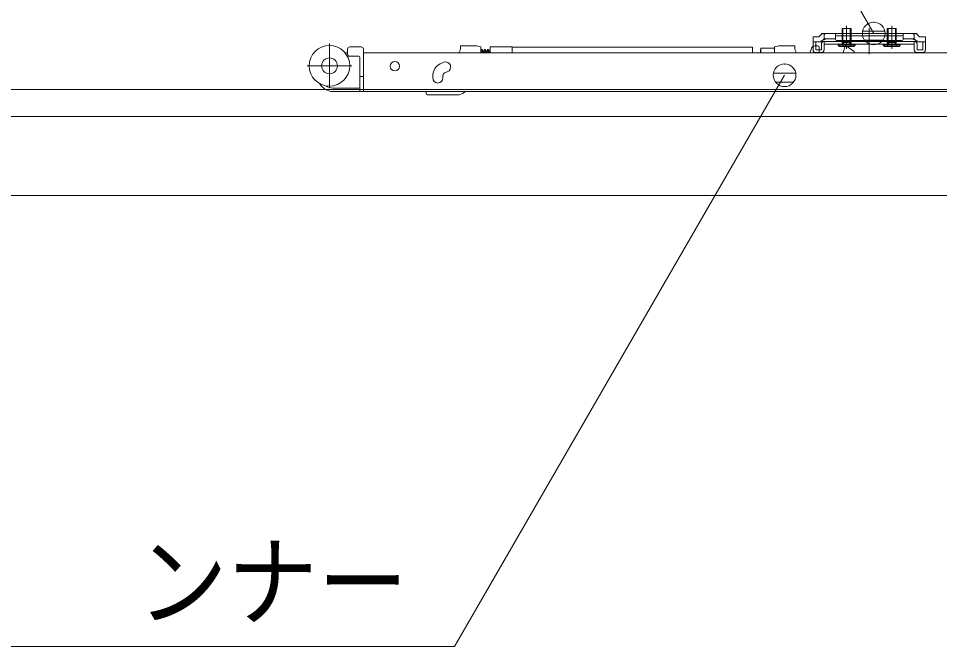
# Model space of a CAD drawing. Units: millimetres, scale not verified. Extents: x -6062 to 6062, y -3045 to 3045.
# Drawn here: x -3835.6 to -3427.3, y 120 to 398.5 of the extents above; entities that cross this region are included whole.
import ezdxf
from ezdxf.enums import TextEntityAlignment as Align

# ---------------------------------------------------------------- set-up
doc = ezdxf.new("R2010")
doc.units = ezdxf.units.MM
doc.header["$LTSCALE"] = 20
doc.layers.add('0-1_3一般', color=7, linetype='Continuous', lineweight=9)
doc.layers.add('0-4_2寸法-3', color=7, linetype='Continuous', lineweight=9)
doc.styles.add('ＭＳ ゴシック', font='')
doc.styles.get('ＭＳ ゴシック').set_extended_font_data('MS Gothic')

# ---------------------------------------------------------------- blocks, each defined once
blk = doc.blocks.new('グループ-25')
at = {"layer": '0-1_3一般'}
for p, q in [((-33660, 7836.1), (-33660, 7882.1)), ((-33652.4, 7836.1), (-33652.4, 7882.1)), ((-33620, 7699.1), (-33620, 7905.1)), ((-33620, 7867.1), (-33620, 7749.1)), ((-33587.6, 7882.1), (-33587.6, 7836.1)), ((-33420, 7884.2), (-33420, 7730.2)), ((-33420, 7651.9), (-33420, 7853.3)), ((-33260, 7836.1), (-33260, 7882.1)), ((-33260, 7882.1), (-33180, 7882.1)), ((-33252.4, 7836.1), (-33252.4, 7882.1)), ((-33220, 7699.1), (-33220, 7905.1)), ((-33220, 7867.1), (-33220, 7749.1)), ((-33187.6, 7882.1), (-33187.6, 7836.1)), ((-33180, 7882.1), (-33180, 7836.1)), ((-33918, 7764.1), (-33918, 7808.1)), ((-33867.1, 7808.1), (-33918, 7808.1)), ((-33918, 7762.1), (-33894, 7762.1)), ((-33918, 7742.1), (-33918, 7762.1)), ((-33894, 7762.1), (-33894, 7742.1)), ((-33867.1, 7808.1), (-33852.5, 7822.6)), ((-33848, 7762.1), (-33867.1, 7762.1)), ((-33839.1, 7836.1), (-33852.5, 7822.6)), ((-33848, 7762.1), (-33834.5, 7775.6)), ((-33839.1, 7836.1), (-33820, 7836.1)), ((-33820, 7790.1), (-33834.5, 7775.6)), ((-33820, 7836.1), (-33820, 7790.1)), ((-33820, 7826.1), (-33800, 7836.1)), ((-33720, 7836.1), (-33820, 7836.1)), ((-33820, 7780.1), (-33800, 7790.1)), ((-33820, 7790.1), (-33820, 7780.1)), ((-33820, 7790.1), (-33800, 7790.1)), ((-33820, 7766.1), (-33020, 7766.1)), ((-33820, 7766.1), (-33820, 7742.1)), ((-33800, 7790.1), (-33720, 7790.1)), ((-33720, 7836.1), (-33120, 7836.1)), ((-33720, 7825.2), (-33720, 7836.1)), ((-33720, 7784.1), (-33720, 7790.1)), ((-33710, 7815.2), (-33130, 7815.2)), ((-33130, 7774.1), (-33710, 7774.1)), ((-33661, 7722.1), (-33642.8, 7758.9)), ((-33660, 7756.2), (-33660, 7836.1)), ((-33652.4, 7756.2), (-33652.4, 7836.1)), ((-33642.8, 7758.9), (-33620, 7771)), ((-33620, 7713.6), (-33620, 7797.6)), ((-33620, 7771), (-33597.2, 7758.9)), ((-33597.2, 7758.9), (-33579, 7722.1)), ((-33587.6, 7836.1), (-33587.6, 7756.2)), ((-33580, 7836.1), (-33580, 7756.2)), ((-33260, 7756.2), (-33260, 7836.1)), ((-33252.4, 7756.2), (-33252.4, 7836.1)), ((-33220, 7713.6), (-33220, 7797.6)), ((-33187.6, 7836.1), (-33187.6, 7756.2)), ((-33180, 7836.1), (-33180, 7756.2)), ((-33020, 7836.1), (-33120, 7836.1)), ((-33120, 7836.1), (-33120, 7825.2)), ((-33120, 7815.2), (-33120, 7825.2)), ((-33120, 7815.2), (-33120, 7790.1)), ((-33120, 7790.1), (-33120, 7784.1)), ((-33120, 7790.1), (-33040, 7790.1)), ((-33040, 7836.1), (-33020, 7826.1)), ((-33040, 7790.1), (-33020, 7790.1)), ((-33040, 7790.1), (-33020, 7780.1)), ((-33020, 7790.1), (-33020, 7836.1)), ((-33020, 7836.1), (-33000.9, 7836.1)), ((-33005.5, 7775.6), (-33020, 7790.1)), ((-33020, 7780.1), (-33020, 7790.1)), ((-33020, 7766.1), (-33020, 7742.1)), ((-32992, 7762.1), (-33005.5, 7775.6)), ((-33000.9, 7836.1), (-32987.5, 7822.6)), ((-32992, 7762.1), (-32972.9, 7762.1)), ((-32987.5, 7822.6), (-32972.9, 7808.1)), ((-32922, 7808.1), (-32972.9, 7808.1)), ((-32972.9, 7762.1), (-32922, 7762.1)), ((-32946, 7762.1), (-32922, 7762.1)), ((-32946, 7742.1), (-32946, 7762.1)), ((-32922, 7808.1), (-32922, 7764.1)), ((-32922, 7764.1), (-32922, 7762.1)), ((-32922, 7762.1), (-32922, 7742.1)), ((-38203.9, 7747.9), (-38203.9, 7351.9)), ((-38043.9, 7697.9), (-38043.9, 7655.9)), ((-37923.9, 7717.9), (-38023.9, 7717.9)), ((-37903.9, 7697.9), (-37903.9, 7665.1)), ((-37041.5, 7713.9), (-37041.5, 7727.9)), ((-36778.4, 7686.9), (-36778.3, 7687.5)), ((-36584.3, 7716.9), (-36778.3, 7716.9)), ((-36778.3, 7665.9), (-36778.3, 7716.9)), ((-36584.3, 7716.9), (-36584.3, 7665.9)), ((-34454.3, 7715.9), (-36584.3, 7715.9)), ((-34454.3, 7715.9), (-34454.3, 7665.9)), ((-34384.9, 7690.9), (-34384.9, 7665.9)), ((-34259.9, 7705.9), (-34379.9, 7705.9)), ((-34379.9, 7705.9), (-34379.9, 7665.9)), ((-34219.9, 7727.9), (-34259.9, 7717.9)), ((-34259.9, 7705.9), (-34259.9, 7717.9)), ((-34259.9, 7705.9), (-34259.9, 7665.9)), ((-34219.9, 7727.9), (-34079.9, 7727.9)), ((-34079.9, 7713.9), (-34079.9, 7727.9)), ((-33934.4, 7695.9), (-33945.6, 7665.9)), ((-33930.2, 7707.1), (-33934.4, 7695.9)), ((-33918, 7692.1), (-33918, 7742.1)), ((-33902.1, 7726.5), (-33872.9, 7726.5)), ((-33894, 7692.1), (-33894, 7742.1)), ((-33844, 7692.1), (-33894, 7692.1)), ((-33862.9, 7716.5), (-33862.9, 7666.5)), ((-33844, 7692.1), (-33844, 7742.1)), ((-33695, 7742.1), (-33695, 7732.1)), ((-33545, 7742.1), (-33695, 7742.1)), ((-33695, 7732.1), (-33685, 7722.1)), ((-33695, 7732.1), (-33545, 7732.1)), ((-33685, 7722.1), (-33555, 7722.1)), ((-33660, 7756.2), (-33652.4, 7756.2)), ((-33656.2, 7742.1), (-33660, 7756.2)), ((-33656.2, 7742.1), (-33652.4, 7756.2)), ((-33652.4, 7756.2), (-33587.6, 7756.2)), ((-33650.2, 7665.9), (-33635, 7719.3)), ((-33625.4, 7726.5), (-33622.9, 7726.5)), ((-33622.9, 7726.5), (-33552.9, 7676.5)), ((-33587.6, 7756.2), (-33580, 7756.2)), ((-33583.8, 7742.1), (-33587.6, 7756.2)), ((-33580, 7756.2), (-33583.8, 7742.1)), ((-33555, 7722.1), (-33545, 7732.1)), ((-33552.9, 7676.5), (-33552.9, 7665.9)), ((-33545, 7732.1), (-33545, 7742.1)), ((-33256.2, 7742.1), (-33260, 7756.2)), ((-33260, 7756.2), (-33252.4, 7756.2)), ((-33256.2, 7742.1), (-33252.4, 7756.2)), ((-33183.8, 7742.1), (-33187.6, 7756.2)), ((-33180, 7756.2), (-33183.8, 7742.1)), ((-33020, 7742.1), (-33020, 7692.1)), ((-32996, 7742.1), (-32996, 7692.1)), ((-32922, 7742.1), (-32922, 7692.1)), ((-38043.9, 7665.9), (-38066.3, 7665.9)), ((-38045.8, 7635.9), (-38023.9, 7635.9)), ((-37943.9, 7635.9), (-38023.9, 7635.9)), ((-37933.9, 7475.9), (-37933.9, 7625.9)), ((-37903.9, 7665.9), (-31797.9, 7665.9)), ((-37903.9, 7659.9), (-37903.9, 7665.1)), ((-37903.9, 7481.9), (-37903.9, 7659.9)), ((-36852.3, 7670.9), (-36851.6, 7665.9)), ((-36825.3, 7670.9), (-36824.6, 7665.9)), ((-36798.3, 7670.9), (-36797.6, 7665.9)), ((-33844, 7668.1), (-33894, 7668.1)), ((-33862.9, 7665.9), (-33862.9, 7666.5)), ((-32946, 7668.1), (-32996, 7668.1)), ((-38005.9, 7549.9), (-38401.9, 7549.9)), ((-37190.2, 7581.5), (-37208.9, 7574.7)), ((-37933.9, 7455.9), (-37933.9, 7475.9)), ((-37933.9, 7345.9), (-37933.9, 7455.9)), ((-37903.9, 7455.9), (-37933.9, 7455.9)), ((-37903.9, 7470.1), (-37903.9, 7481.9)), ((-37903.9, 7470.1), (-37903.9, 7455.9)), ((-37903.9, 7455.9), (-37903.9, 7345.9)), ((-37287.9, 7441.9), (-37287.9, 7461.9)), ((-37286.3, 7481.4), (-37286.2, 7481.9)), ((-37197.9, 7462.4), (-37197.9, 7461.9)), ((-37197.9, 7461.9), (-37197.9, 7441.9)), ((-37178.2, 7490.1), (-37159.4, 7496.9)), ((-37943.9, 7351.9), (-38173.9, 7351.9)), ((17030, 7340), (-77990, 7340)), ((-38173.9, 7321.9), (-37933.9, 7321.9)), ((-37933.9, 7321.9), (-37933.9, 7345.9)), ((-37903.9, 7321.9), (-37933.9, 7321.9)), ((-37903.9, 7345.9), (-37903.9, 7321.9)), ((-31797.9, 7321.9), (-37903.9, 7321.9)), ((-37347.3, 7301.9), (-37347.3, 7321.9)), ((-37337.3, 7291.9), (-37072.4, 7291.9)), ((-37009.9, 7313.8), (-36999.8, 7321.9)), ((-54348.9, 7100), (-30348.9, 7100)), ((-54000, 6400), (-30640, 6400))]:
    blk.add_line(p, q, dxfattribs=at)
for points in [[(-33660, 7882.1), (-33580, 7882.1), (-33580, 7836.1)], [(-33918, 7764.1), (-33918, 7762.1), (-33867.1, 7762.1)], [(-33720, 7790.1), (-33720, 7815.2), (-33720, 7825.2)], [(-33261, 7722.1), (-33242.8, 7758.9), (-33220, 7771), (-33197.2, 7758.9), (-33179, 7722.1)], [(-36861.5, 7665.9), (-36861.5, 7717.9), (-36901.5, 7727.9), (-37041.5, 7727.9)], [(-36861.5, 7675.8), (-36861.4, 7676.3), (-36861.4, 7676.9), (-36861.3, 7677.4), (-36861.2, 7678), (-36861.2, 7678.7), (-36861.1, 7679.3), (-36861, 7680), (-36861, 7680.6), (-36860.9, 7681.4), (-36860.9, 7682.1), (-36860.8, 7682.9), (-36860.7, 7683.6), (-36860.7, 7684.5), (-36860.6, 7685.3), (-36860.5, 7686.1), (-36860.4, 7686.9), (-36860.2, 7687.7), (-36859.9, 7688.4), (-36859.6, 7689.1), (-36859.1, 7689.8), (-36858.7, 7690.4), (-36858.1, 7691), (-36857.5, 7691.5), (-36856.8, 7692.1), (-36856.1, 7692.6), (-36855.3, 7693), (-36854.4, 7693.5), (-36853.5, 7693.8), (-36852.5, 7694.2), (-36851.6, 7694.4), (-36850.8, 7694.5), (-36850, 7694.5), (-36849.3, 7694.3), (-36848.6, 7694.1), (-36848, 7693.7), (-36847.4, 7693.3), (-36846.9, 7692.7), (-36846.4, 7692), (-36846, 7691.2)], [(-36849.5, 7686.7), (-36849.4, 7686.7), (-36849.2, 7686.7), (-36849.1, 7686.7), (-36849.1, 7686.6), (-36849, 7686.6), (-36849, 7686.5), (-36848.9, 7686.3), (-36848.9, 7686.1), (-36849, 7686), (-36849, 7685.7), (-36849.1, 7685.5), (-36849.2, 7685.2), (-36849.3, 7684.9), (-36849.5, 7684.5), (-36849.6, 7684.2), (-36849.8, 7683.8), (-36850, 7683.4), (-36850.1, 7683), (-36850.3, 7682.6), (-36850.4, 7682.2), (-36850.5, 7681.8), (-36850.6, 7681.4), (-36850.7, 7681), (-36850.8, 7680.6), (-36850.9, 7680.2), (-36851, 7679.8), (-36851.1, 7679.4), (-36851.1, 7679), (-36851.2, 7678.6), (-36851.2, 7678.2), (-36851.3, 7677.8), (-36851.3, 7677.4), (-36851.4, 7677), (-36851.4, 7676.6), (-36851.4, 7676.2), (-36851.5, 7675.8), (-36851.6, 7675.4), (-36851.6, 7674.9), (-36851.7, 7674.5)], [(-36846, 7691.2), (-36845.7, 7690.3), (-36845.4, 7689.2), (-36845.2, 7688.1), (-36845, 7686.9), (-36844.7, 7685.8), (-36844.6, 7684.7), (-36844.4, 7683.6), (-36844.2, 7682.5), (-36844, 7681.5), (-36843.8, 7680.5), (-36843.7, 7679.6), (-36843.5, 7678.7), (-36843.4, 7677.8), (-36843.2, 7676.9), (-36843.1, 7676.1), (-36843, 7675.3), (-36842.9, 7674.6), (-36842.7, 7673.9), (-36842.6, 7673.2), (-36842.5, 7672.5), (-36842.4, 7671.8), (-36842.3, 7671.1), (-36842.2, 7670.5), (-36842.1, 7669.9), (-36842, 7669.2), (-36842, 7668.6), (-36841.9, 7668.1), (-36841.8, 7667.5), (-36841.7, 7666.9), (-36841.6, 7666.4), (-36841.6, 7665.9)], [(-36836, 7665.9), (-36835.9, 7666.5), (-36835.8, 7667.1), (-36835.7, 7667.8), (-36835.6, 7668.4), (-36835.6, 7669.1), (-36835.5, 7669.8), (-36835.4, 7670.6), (-36835.3, 7671.3), (-36835.3, 7672.1), (-36835.2, 7672.9), (-36835.1, 7673.7), (-36835, 7674.5), (-36835, 7675.4), (-36834.9, 7676.2), (-36834.8, 7677.1), (-36834.7, 7678), (-36834.5, 7679), (-36834.3, 7680), (-36834, 7681), (-36833.7, 7682), (-36833.4, 7683.1), (-36833, 7684.2), (-36832.6, 7685.3), (-36832.1, 7686.5), (-36831.6, 7687.7), (-36831.1, 7688.9), (-36830.5, 7690.1), (-36829.9, 7691.4), (-36829.2, 7692.6), (-36828.6, 7693.6), (-36827.9, 7694.4), (-36827.3, 7695.1), (-36826.6, 7695.5), (-36826, 7695.8), (-36825.3, 7695.9), (-36824.7, 7695.8), (-36824, 7695.5), (-36823.4, 7695.1), (-36822.7, 7694.4)], [(-36822.5, 7686.7), (-36822.4, 7686.7), (-36822.3, 7686.7), (-36822.1, 7686.7), (-36822.1, 7686.6), (-36822, 7686.6), (-36822, 7686.5), (-36821.9, 7686.3), (-36821.9, 7686.2), (-36822, 7686), (-36822, 7685.7), (-36822.1, 7685.5), (-36822.2, 7685.2), (-36822.3, 7684.9), (-36822.5, 7684.5), (-36822.6, 7684.2), (-36822.8, 7683.8), (-36823, 7683.4), (-36823.1, 7683), (-36823.3, 7682.6), (-36823.4, 7682.2), (-36823.5, 7681.8), (-36823.6, 7681.4), (-36823.7, 7681), (-36823.8, 7680.6), (-36823.9, 7680.2), (-36824, 7679.8), (-36824.1, 7679.4), (-36824.1, 7679), (-36824.2, 7678.6), (-36824.2, 7678.2), (-36824.3, 7677.8), (-36824.3, 7677.4), (-36824.4, 7677), (-36824.4, 7676.6), (-36824.4, 7676.2), (-36824.5, 7675.8), (-36824.6, 7675.4), (-36824.6, 7674.9), (-36824.7, 7674.5)], [(-36822.7, 7694.4), (-36822.1, 7693.6), (-36821.5, 7692.6), (-36820.8, 7691.4), (-36820.2, 7690.1), (-36819.6, 7688.9), (-36819.1, 7687.6), (-36818.6, 7686.5), (-36818.1, 7685.3), (-36817.7, 7684.2), (-36817.3, 7683.1), (-36816.9, 7682), (-36816.6, 7681), (-36816.4, 7680), (-36816.1, 7679), (-36816, 7678), (-36815.8, 7677.1), (-36815.7, 7676.2), (-36815.6, 7675.3), (-36815.5, 7674.5), (-36815.5, 7673.7), (-36815.4, 7672.9), (-36815.3, 7672.1), (-36815.2, 7671.3), (-36815.1, 7670.6), (-36815, 7669.8), (-36815, 7669.1), (-36814.9, 7668.4), (-36814.8, 7667.8), (-36814.7, 7667.1), (-36814.7, 7666.5), (-36814.6, 7665.9)], [(-36809, 7665.9), (-36808.9, 7666.5), (-36808.8, 7667.1), (-36808.7, 7667.8), (-36808.6, 7668.4), (-36808.6, 7669.1), (-36808.5, 7669.8), (-36808.4, 7670.6), (-36808.3, 7671.3), (-36808.3, 7672.1), (-36808.2, 7672.9), (-36808.1, 7673.7), (-36808, 7674.5), (-36808, 7675.4), (-36807.9, 7676.2), (-36807.8, 7677.1), (-36807.7, 7678), (-36807.5, 7679), (-36807.3, 7680), (-36807, 7681), (-36806.7, 7682), (-36806.4, 7683.1), (-36806, 7684.2), (-36805.6, 7685.3), (-36805.1, 7686.5), (-36804.6, 7687.7), (-36804.1, 7688.9), (-36803.5, 7690.1), (-36802.9, 7691.4), (-36802.2, 7692.6), (-36801.6, 7693.6), (-36800.9, 7694.4), (-36800.3, 7695.1), (-36799.6, 7695.5), (-36799, 7695.8), (-36798.3, 7695.9), (-36797.7, 7695.8), (-36797, 7695.5), (-36796.4, 7695.1), (-36795.7, 7694.4)], [(-36795.5, 7686.7), (-36795.4, 7686.7), (-36795.2, 7686.7), (-36795.1, 7686.7), (-36795.1, 7686.6), (-36795, 7686.6), (-36795, 7686.5), (-36794.9, 7686.3), (-36794.9, 7686.1), (-36795, 7686), (-36795, 7685.7), (-36795.1, 7685.5), (-36795.2, 7685.2), (-36795.3, 7684.9), (-36795.5, 7684.5), (-36795.6, 7684.2), (-36795.8, 7683.8), (-36796, 7683.4), (-36796.1, 7683), (-36796.3, 7682.6), (-36796.4, 7682.2), (-36796.5, 7681.8), (-36796.6, 7681.4), (-36796.7, 7681), (-36796.8, 7680.6), (-36796.9, 7680.2), (-36797, 7679.8), (-36797.1, 7679.4), (-36797.1, 7679), (-36797.2, 7678.6), (-36797.2, 7678.2), (-36797.3, 7677.8), (-36797.3, 7677.4), (-36797.4, 7677), (-36797.4, 7676.6), (-36797.4, 7676.2), (-36797.5, 7675.8), (-36797.6, 7675.4), (-36797.6, 7674.9), (-36797.7, 7674.5)], [(-36795.7, 7694.4), (-36795.1, 7693.6), (-36794.5, 7692.6), (-36793.8, 7691.4), (-36793.2, 7690.1), (-36792.6, 7688.9), (-36792.1, 7687.6), (-36791.6, 7686.5), (-36791.1, 7685.3), (-36790.7, 7684.2), (-36790.3, 7683.1), (-36789.9, 7682), (-36789.6, 7681), (-36789.4, 7680), (-36789.1, 7679), (-36789, 7678), (-36788.8, 7677.1), (-36788.7, 7676.2), (-36788.6, 7675.3), (-36788.5, 7674.5), (-36788.5, 7673.7), (-36788.4, 7672.9), (-36788.3, 7672.1), (-36788.2, 7671.3), (-36788.1, 7670.6), (-36788.1, 7669.8), (-36788, 7669.1), (-36787.9, 7668.4), (-36787.8, 7667.8), (-36787.7, 7667.1), (-36787.7, 7666.5), (-36787.6, 7665.9)], [(-36782, 7665.9), (-36781.9, 7666.4), (-36781.8, 7667), (-36781.7, 7667.5), (-36781.7, 7668.1), (-36781.6, 7668.6), (-36781.5, 7669.2), (-36781.4, 7669.7), (-36781.4, 7670.2), (-36781.3, 7670.8), (-36781.2, 7671.3), (-36781.1, 7671.9), (-36781.1, 7672.4), (-36781, 7672.9), (-36780.9, 7673.5), (-36780.8, 7674), (-36780.7, 7674.6), (-36780.7, 7675.1), (-36780.6, 7675.7), (-36780.5, 7676.2), (-36780.4, 7676.7), (-36780.4, 7677.3), (-36780.3, 7677.8), (-36780.2, 7678.4), (-36780.1, 7678.9), (-36780, 7679.4), (-36779.9, 7680), (-36779.8, 7680.5), (-36779.7, 7681.1), (-36779.6, 7681.6), (-36779.5, 7682.1), (-36779.4, 7682.7), (-36779.3, 7683.2), (-36779.2, 7683.7), (-36779.1, 7684.3), (-36778.9, 7684.8), (-36778.8, 7685.3), (-36778.7, 7685.9), (-36778.6, 7686.4), (-36778.4, 7686.9)], [(-33820, 7692.1), (-33820, 7742.1), (-33020, 7742.1)], [(-33295, 7732.1), (-33285, 7722.1), (-33155, 7722.1), (-33145, 7732.1)], [(-33252.4, 7756.2), (-33187.6, 7756.2), (-33180, 7756.2)], [(-32946, 7742.1), (-32946, 7692.1), (-32996, 7692.1)], [(-36851.7, 7674.5), (-36851.7, 7674.1), (-36851.8, 7673.6), (-36851.9, 7673.2), (-36851.9, 7672.8), (-36852, 7672.3), (-36852.1, 7671.9), (-36852.1, 7671.4), (-36852.2, 7671), (-36852.3, 7670.6), (-36852.4, 7670.1), (-36852.4, 7669.7), (-36852.5, 7669.3), (-36852.5, 7668.9), (-36852.6, 7668.5), (-36852.7, 7668.1), (-36852.7, 7667.7), (-36852.8, 7667.4), (-36852.8, 7667), (-36852.9, 7666.6), (-36852.9, 7666.3), (-36853, 7665.9)], [(-36824.7, 7674.5), (-36824.7, 7674.1), (-36824.8, 7673.6), (-36824.9, 7673.2), (-36824.9, 7672.8), (-36825, 7672.3), (-36825.1, 7671.9), (-36825.1, 7671.4), (-36825.2, 7671), (-36825.3, 7670.6), (-36825.4, 7670.1), (-36825.4, 7669.7), (-36825.5, 7669.3), (-36825.5, 7668.9), (-36825.6, 7668.5), (-36825.7, 7668.1), (-36825.7, 7667.7), (-36825.8, 7667.4), (-36825.8, 7667), (-36825.9, 7666.6), (-36825.9, 7666.3), (-36826, 7665.9)], [(-36797.7, 7674.5), (-36797.7, 7674.1), (-36797.8, 7673.6), (-36797.9, 7673.2), (-36797.9, 7672.8), (-36798, 7672.3), (-36798.1, 7671.9), (-36798.1, 7671.4), (-36798.2, 7671), (-36798.3, 7670.6), (-36798.4, 7670.1), (-36798.4, 7669.7), (-36798.5, 7669.3), (-36798.5, 7668.9), (-36798.6, 7668.5), (-36798.7, 7668.1), (-36798.7, 7667.7), (-36798.8, 7667.4), (-36798.8, 7667), (-36798.9, 7666.6), (-36798.9, 7666.3), (-36799, 7665.9)], [(-37287.9, 7461.9), (-37287.9, 7462.4), (-37287.9, 7462.9), (-37287.9, 7463.4), (-37287.9, 7463.9), (-37287.9, 7464.4), (-37287.9, 7464.9), (-37287.9, 7465.4), (-37287.8, 7465.9), (-37287.8, 7466.4), (-37287.8, 7466.9), (-37287.8, 7467.4), (-37287.7, 7467.9), (-37287.7, 7468.4), (-37287.7, 7468.9), (-37287.7, 7469.4), (-37287.6, 7469.9), (-37287.6, 7470.4), (-37287.5, 7470.9), (-37287.5, 7471.4), (-37287.5, 7471.9), (-37287.4, 7472.4), (-37287.4, 7472.9), (-37287.3, 7473.4), (-37287.3, 7473.9), (-37287.2, 7474.4), (-37287.2, 7474.9), (-37287.1, 7475.4), (-37287, 7475.9), (-37287, 7476.4), (-37286.9, 7476.9), (-37286.9, 7477.4), (-37286.8, 7477.9), (-37286.7, 7478.4), (-37286.7, 7478.9), (-37286.6, 7479.4), (-37286.5, 7479.9), (-37286.5, 7480.4), (-37286.4, 7480.9), (-37286.3, 7481.4)], [(-37190.3, 7481.9), (-37190.6, 7481.5), (-37190.9, 7481), (-37191.2, 7480.6), (-37191.6, 7480.1), (-37191.9, 7479.7), (-37192.2, 7479.2), (-37192.5, 7478.8), (-37192.8, 7478.3), (-37193, 7477.9), (-37193.3, 7477.4), (-37193.6, 7476.9), (-37193.9, 7476.4), (-37194.1, 7476), (-37194.4, 7475.5), (-37194.6, 7475), (-37194.9, 7474.5), (-37195.1, 7474), (-37195.3, 7473.5), (-37195.5, 7473), (-37195.8, 7472.5), (-37196, 7472), (-37196.2, 7471.5), (-37196.3, 7470.9), (-37196.5, 7470.4), (-37196.7, 7469.9), (-37196.8, 7469.4), (-37197, 7468.9), (-37197.1, 7468.3), (-37197.2, 7467.8), (-37197.4, 7467.3), (-37197.5, 7466.8), (-37197.5, 7466.2), (-37197.6, 7465.7), (-37197.7, 7465.1), (-37197.8, 7464.6), (-37197.8, 7464.1), (-37197.8, 7463.5), (-37197.9, 7463), (-37197.9, 7462.4)]]:
    blk.add_lwpolyline(points, dxfattribs=at)
blk.add_lwpolyline([(-33145, 7732.1), (-33145, 7742.1), (-33295, 7742.1), (-33295, 7732.1)], close=True, dxfattribs=at)
for centre, radius in [((-38203.9, 7549.9), 180), ((-38203.9, 7549.9), 70), ((-37623.9, 7545.9), 41)]:
    blk.add_circle(centre, radius, dxfattribs=at)
for centre, radius, start, end in [((-33867.1, 7808.1), 46, 270, 315), ((-33820, 7790.1), 46, 90, 135), ((-33820, 7742.1), 24, 90, 180), ((-33710, 7825.2), 10, 180, 270), ((-33710, 7784.1), 10, 180, 270), ((-33130, 7825.2), 10, 270, 0), ((-33130, 7784.1), 10, 270, 0), ((-33020, 7790.1), 46, 45, 90), ((-33020, 7742.1), 24, 0, 90), ((-32972.9, 7808.1), 46, 225, 270), ((-38023.9, 7697.9), 20, 90, 180), ((-37923.9, 7697.9), 20, 0, 90), ((-37121.5, 7713.9), 80, 323.1301, 0), ((-34379.9, 7690.9), 5, 90, 180), ((-33999.9, 7713.9), 80, 180, 216.8699), ((-33902.1, 7696.5), 30, 90, 159.44395), ((-33894, 7692.1), 24, 180, 270), ((-33872.9, 7716.5), 10, 0, 90), ((-33844, 7692.1), 24, 270, 0), ((-33625.4, 7716.5), 10, 90, 164.0546), ((-32996, 7692.1), 24, 180, 270), ((-32946, 7692.1), 24, 270, 0), ((-38023.9, 7655.9), 20, 180, 270), ((-37943.9, 7625.9), 10, 0, 90), ((-37167.9, 7461.9), 120, 110, 170.40593), ((-37174.8, 7539.2), 45, 290, 110), ((-37242.9, 7441.9), 45, 180, 0), ((-37167.9, 7461.9), 30, 110, 138.18969), ((-38173.9, 7451.9), 130, 207.8267, 270), ((-38173.9, 7451.9), 100, 232.49603, 270), ((-37943.9, 7361.9), 10, 270, 0), ((-37337.3, 7301.9), 10, 180, 270), ((-37072.4, 7391.9), 100, 270, 308.65981)]:
    blk.add_arc(centre, radius, start, end, dxfattribs=at)
blk = doc.blocks.new('グループ-27')
at = {"layer": '0-1_3一般'}
blk.add_blockref('グループ-25', (0, 0), dxfattribs=at)

msp = doc.modelspace()

# ---------------------------------------------------------------- linework, layer by layer
at = {"layer": '0-4_2寸法-3'}
for p, q in [((-3456.33, 396.8), (-3456.67, 396.8)), ((-3456.33, 396.8), (-3456.67, 396.8)), ((-3451.61, 392.8), (-3461.39, 392.8)), ((-3452.5, 388.8), (-3460.5, 388.8)), ((-3495.8, 378.29), (-3496.15, 378.29)), ((-3495.8, 378.29), (-3496.15, 378.29)), ((-3491.08, 374.29), (-3500.87, 374.29)), ((-3491.98, 370.29), (-3499.97, 370.29))]:
    msp.add_line(p, q, dxfattribs=at)
for points in [[(-3456.5, 391.8), (-3547.83, 550), (-4149.76, 550)], [(-4241.06, 120), (-3642.22, 120), (-3495.98, 373.3)]]:
    msp.add_lwpolyline(points, dxfattribs=at)
for centre in [(-3456.5, 391.8), (-3456.5, 391.8), (-3495.98, 373.3), (-3495.98, 373.3)]:
    msp.add_circle(centre, 5.01, dxfattribs=at)

# ---------------------------------------------------------------- block references
at = {"layer": '0-1_3一般', "xscale": 0.05, "yscale": 0.05}
msp.add_blockref('グループ-27', (-1787.5, 0), dxfattribs=at)

# ---------------------------------------------------------------- texts
at = {"layer": '0-4_2寸法-3', "style": 'ＭＳ ゴシック', "width": 0.9}
msp.add_text('ンナー', height=32.55, dxfattribs=at).set_placement((-3782.85, 122.77), align=Align.BOTTOM_LEFT)

doc.saveas('drawing.dxf')
